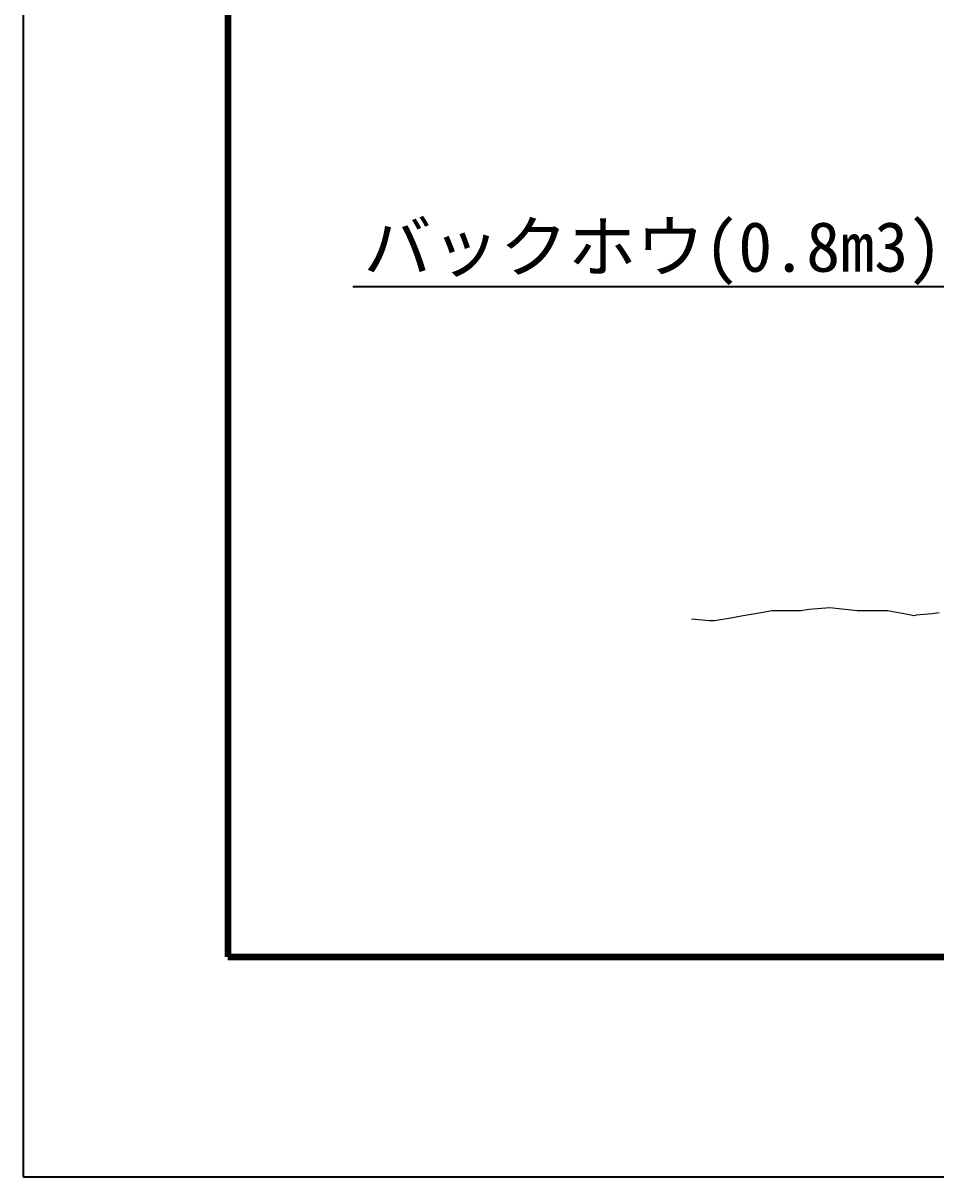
# Model space of a CAD drawing. Header units: millimetres. Extents: x -2078669 to -1085629, y -5987148 to 310365.
# Drawn here: x -1788138 to -1742468, y -3581452 to -3523752 of the extents above; entities that cross this region are included whole.
import ezdxf
from ezdxf.enums import TextEntityAlignment as Align

# ---------------------------------------------------------------- set-up
doc = ezdxf.new("R2010")
doc.units = ezdxf.units.MM
doc.header["$LTSCALE"] = 500
doc.layers.get('Defpoints').update_dxf_attribs({"color": 153})
for name, color, linetype, lineweight in [('D-BGD', 7, 'Continuous', 13), ('D-BYP-STR8', 5, 'Continuous', 25), ('D-TTL', 2, 'Continuous', 140)]:
    doc.layers.add(name, color=color, linetype=linetype, lineweight=lineweight)
doc.styles.add('MS ゴシック', font='MS Gothic.ttf')

msp = doc.modelspace()

# ---------------------------------------------------------------- linework, layer by layer
at = {"layer": 'D-BGD', "linetype": 'Continuous', "lineweight": 13, "elevation": 708000}
msp.add_lwpolyline([(-1742301.4, -3553251.7), (-1742660.9, -3553287.5), (-1743456.1, -3553366.8), (-1743576.5, -3553399.6), (-1743786, -3553342.4), (-1744897.9, -3553149.6), (-1746294.5, -3553149.6), (-1746339.6, -3553149.6), (-1746400.6, -3553139.1), (-1747781.4, -3553001.4), (-1748803, -3553076.8), (-1749223.1, -3553149.6), (-1749790.9, -3553149.6), (-1750664.9, -3553149.6), (-1751311.5, -3553261.8), (-1752106.6, -3553399.6), (-1752731.9, -3553508.1), (-1753548.3, -3553649.6), (-1753820, -3553649.6), (-1754698.1, -3553562.1)], dxfattribs=at)
at = {"layer": 'D-BYP-STR8'}
msp.add_line((-1741632.3, -3536937.3, 708000), (-1771632.3, -3536937.3, 708000), dxfattribs=at)
at = {"layer": 'D-TTL'}
for p, q in [((-1777887.6, -3295452.3), (-1777887.6, -3570452.3)), ((-1777887.6, -3570452.3), (-1377887.6, -3570452.3))]:
    msp.add_line(p, q, dxfattribs=at)
at = {"layer": 'Defpoints', "color": 1}
msp.add_lwpolyline([(-1788137.6, -3581452.3), (-1367637.6, -3581452.3), (-1367637.6, -3284452.3), (-1788137.6, -3284452.3)], close=True, dxfattribs=at)

# ---------------------------------------------------------------- texts
at = {"layer": 'D-BYP-STR8', "style": 'MS ゴシック'}
msp.add_text('バックホウ(0.8m3)', height=2500, dxfattribs=at).set_placement((-1756632.3, -3536937.3, 708000), align=Align.BOTTOM_CENTER)

doc.saveas('drawing.dxf')
